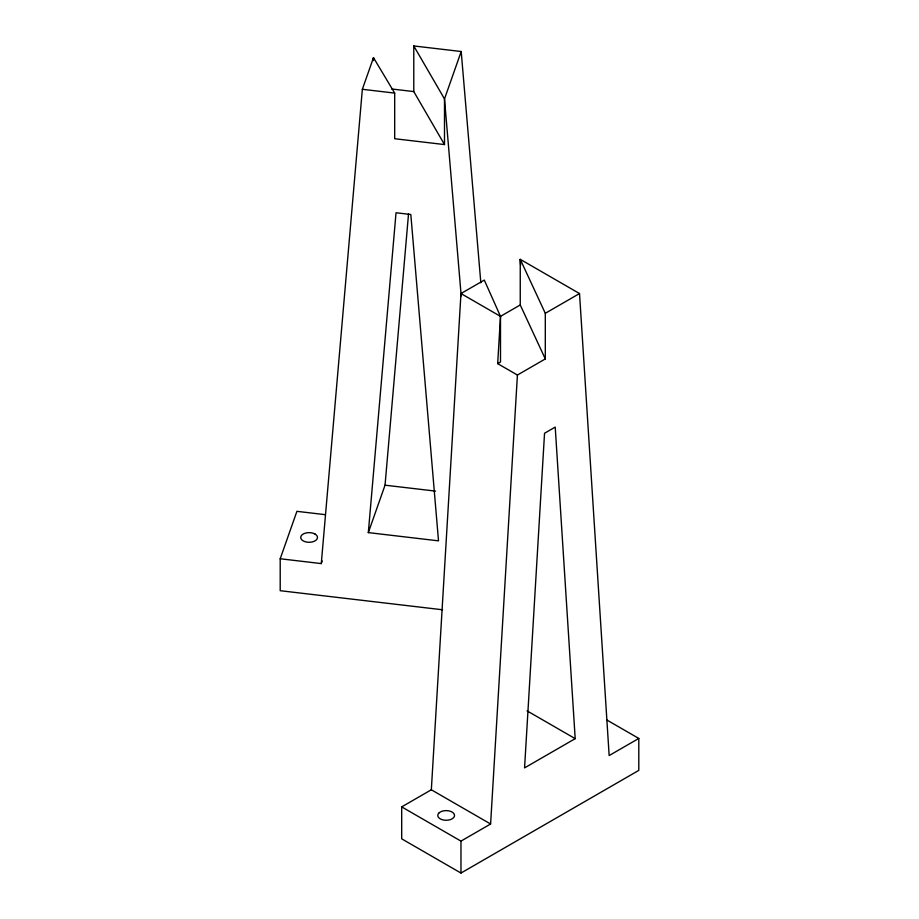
<?xml version="1.0" encoding="UTF-8"?>
<svg xmlns="http://www.w3.org/2000/svg" width="919" height="919" viewBox="0 0 919 919"><rect width="100%" height="100%" fill="white"/><g stroke="black" fill="none" stroke-linecap="round" stroke-linejoin="round"><path stroke-width="1.38" d="M431.333 789.777L460.97 293.552L484.302 280.088L500.499 316.377L500.499 362.006L497.673 363.637L517.42 375.032L545.3 358.938L545.3 313.31L520.246 259.33L579.521 293.552L609.159 755.556L638.797 738.439L638.797 770.386L460.97 873.05L401.695 838.829L401.695 806.882L431.333 789.777L490.608 823.998L517.42 375.032M497.673 363.637L500.499 316.377L460.97 293.552M442.59 609.779L280.203 590.699L280.203 558.763L321.282 563.588L362.35 89.292L373.493 57.667L394.688 93.095L394.688 138.723L444.497 144.57L444.497 98.942L461.2 51.521L413.78 45.95L413.78 91.578L444.497 144.57M373.252 60.493L373.493 57.667L373.493 60.528M368.324 532.606L396.032 212.76L410.816 214.495L438.512 540.854L368.324 532.606L385.038 485.186L408.53 213.886M280.203 558.763L296.917 511.332L325.246 514.663M321.282 563.588L322.201 560.946M500.418 316.412L520.246 304.959L520.246 259.33L520.613 265.051M545.3 313.31L579.521 293.552M575.202 738.658L524.565 767.893L544.542 433.251L555.214 427.094L575.202 738.658L527.047 710.846M401.695 806.882L460.97 841.115L490.608 823.998M391.701 88.982L413.78 91.578M362.35 89.292L394.688 93.095M385.038 485.186L435.572 491.114M606.689 719.91L638.797 738.439M413.78 45.95L444.497 98.942L461.212 295.941M520.246 304.959L545.3 358.938M461.2 51.521L480.832 282.776M460.97 841.115L460.97 873.05M438.65 813.281L437.938 814.475A8.386 4.836 0 0 0 443.417 820.012A8.386 4.836 0 0 0 453.653 817.611L454.365 816.417A8.386 4.836 0 0 0 448.886 810.868A8.386 4.836 0 0 0 438.65 813.281M315.022 534.031L313.276 533.261A8.386 4.836 0 0 0 302.443 534.513A8.386 4.836 0 0 0 303.178 540.889L304.913 541.659A8.386 4.836 0 0 0 315.757 540.406A8.386 4.836 0 0 0 315.022 534.031"/></g></svg>
